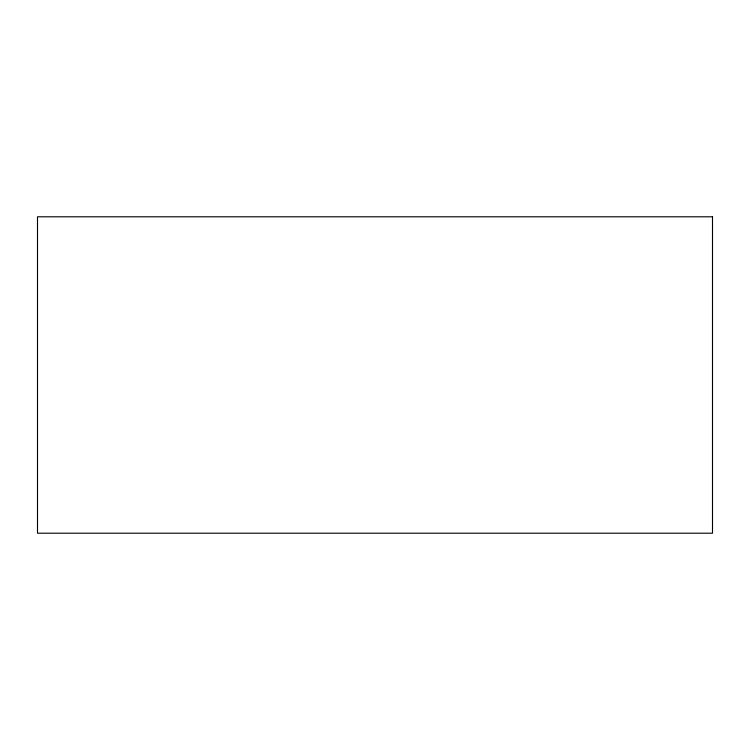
<?xml version="1.0" encoding="UTF-8"?>
<svg xmlns="http://www.w3.org/2000/svg" width="750" height="750" viewBox="0 0 750 750"><rect width="100%" height="100%" fill="white"/><g stroke="black" fill="none" stroke-linecap="round" stroke-linejoin="round"><path stroke-width="1.12" d="M712.5 216.797L37.5 216.797L37.5 533.203L712.5 533.203L712.5 216.797"/></g></svg>
